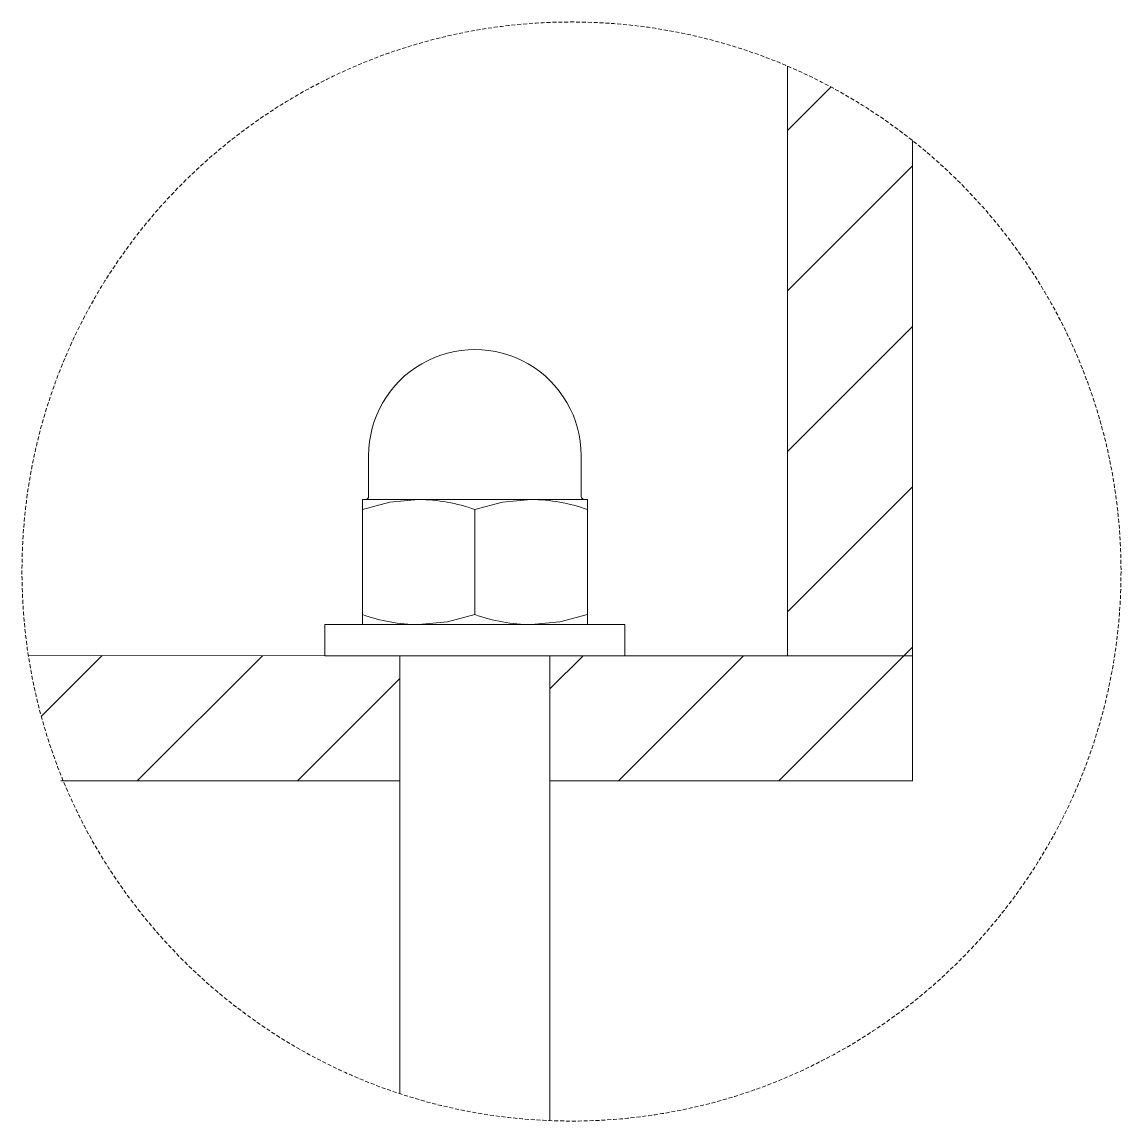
# Model space of a CAD drawing. Header units: millimetres. Extents: x 8434 to 10928, y 788 to 2545.
# Drawn here: x 9655.5 to 10011.4, y 1053.6 to 1409.5 of the extents above; entities that cross this region are included whole.
import ezdxf

# ---------------------------------------------------------------- set-up
doc = ezdxf.new("R2010")
doc.units = ezdxf.units.MM
doc.linetypes.add('HIDDEN', pattern=[1.905, 1.27, -0.635])
doc.layers.add('ZANO_R', color=7, linetype='Continuous', lineweight=0)
doc.layers.add('ZANO_R_przerywana', color=7, linetype='HIDDEN', lineweight=0)

msp = doc.modelspace()

# ---------------------------------------------------------------- linework, layer by layer
at = {"layer": 'ZANO_R'}
for p, q in [((9903.38, 1395.17), (9903.38, 1204.26)), ((9903.38, 1374.34), (9917.45, 1388.41)), ((9943.87, 1371.08), (9943.87, 1204.26)), ((9903.38, 1322.4), (9943.87, 1362.88)), ((9903.38, 1270.46), (9943.87, 1310.94)), ((9767.75, 1269.04), (9767.75, 1255.88)), ((9836.58, 1255.88), (9836.58, 1269.04)), ((9903.38, 1218.52), (9943.87, 1259)), ((9765.73, 1251.61), (9765.73, 1254.87)), ((9783.94, 1254.87), (9765.73, 1254.87)), ((9765.73, 1251.61), (9774.65, 1253.97)), ((9774.65, 1253.97), (9783.94, 1254.87)), ((9820.38, 1254.87), (9783.94, 1254.87)), ((9802.16, 1251.61), (9811.09, 1253.97)), ((9811.09, 1253.97), (9820.38, 1254.87)), ((9838.6, 1254.87), (9820.38, 1254.87)), ((9838.6, 1251.61), (9838.6, 1254.87)), ((9765.73, 1251.61), (9765.73, 1217.63)), ((9802.16, 1251.61), (9802.16, 1217.63)), ((9838.6, 1251.61), (9838.6, 1217.63)), ((9765.73, 1214.38), (9765.73, 1217.63)), ((9802.16, 1217.63), (9793.24, 1215.27)), ((9838.6, 1217.63), (9829.68, 1215.27)), ((9838.6, 1214.38), (9838.6, 1217.63)), ((9753.58, 1214.38), (9753.58, 1204.26)), ((9850.75, 1214.38), (9753.58, 1214.38)), ((9793.24, 1215.27), (9783.94, 1214.38)), ((9829.68, 1215.27), (9820.38, 1214.38)), ((9850.75, 1204.26), (9850.75, 1214.38)), ((9941.06, 1204.26), (9943.87, 1207.06)), ((9657.6, 1204.35), (9777.87, 1204.26)), ((9661.79, 1184.69), (9681.45, 1204.34)), ((9692.82, 1163.77), (9733.34, 1204.3)), ((9850.75, 1204.26), (9753.58, 1204.26)), ((9777.87, 1163.77), (9777.87, 1204.26)), ((9777.87, 1204.26), (9777.87, 1062.52)), ((9826.46, 1163.77), (9826.46, 1204.26)), ((9826.46, 1204.26), (9943.87, 1204.26)), ((9826.46, 1204.26), (9826.46, 1053.76)), ((9826.46, 1193.53), (9837.18, 1204.26)), ((9848.64, 1163.77), (9889.12, 1204.26)), ((9900.58, 1163.77), (9941.06, 1204.26)), ((9943.87, 1204.26), (9903.38, 1204.26)), ((9744.76, 1163.77), (9777.87, 1196.89)), ((9777.87, 1163.77), (9668.13, 1163.77)), ((9943.87, 1163.77), (9826.46, 1163.77))]:
    msp.add_line(p, q, dxfattribs=at)
msp.add_lwpolyline([(9943.87, 1204.26), (9943.87, 1163.77)], dxfattribs=at)
for centre, radius, start, end in [((9802.16, 1269.04), 34.41, 359.9997, 180.0003), ((9766.74, 1255.88), 1.01, 270.0029, 359.9902), ((9783.48, 1199.64), 55.23, 70.227, 89.5168), ((9819.92, 1199.64), 55.23, 70.227, 89.5168), ((9837.59, 1255.88), 1.01, 180.0098, 269.9971), ((9784.41, 1269.61), 55.24, 250.2279, 269.5163), ((9820.85, 1269.61), 55.24, 250.2279, 269.5163)]:
    msp.add_arc(centre, radius, start, end, dxfattribs=at)
at = {"layer": 'ZANO_R_przerywana', "color": 1}
msp.add_circle((9833.44, 1231.55), 177.94, dxfattribs=at)

doc.saveas('drawing.dxf')
